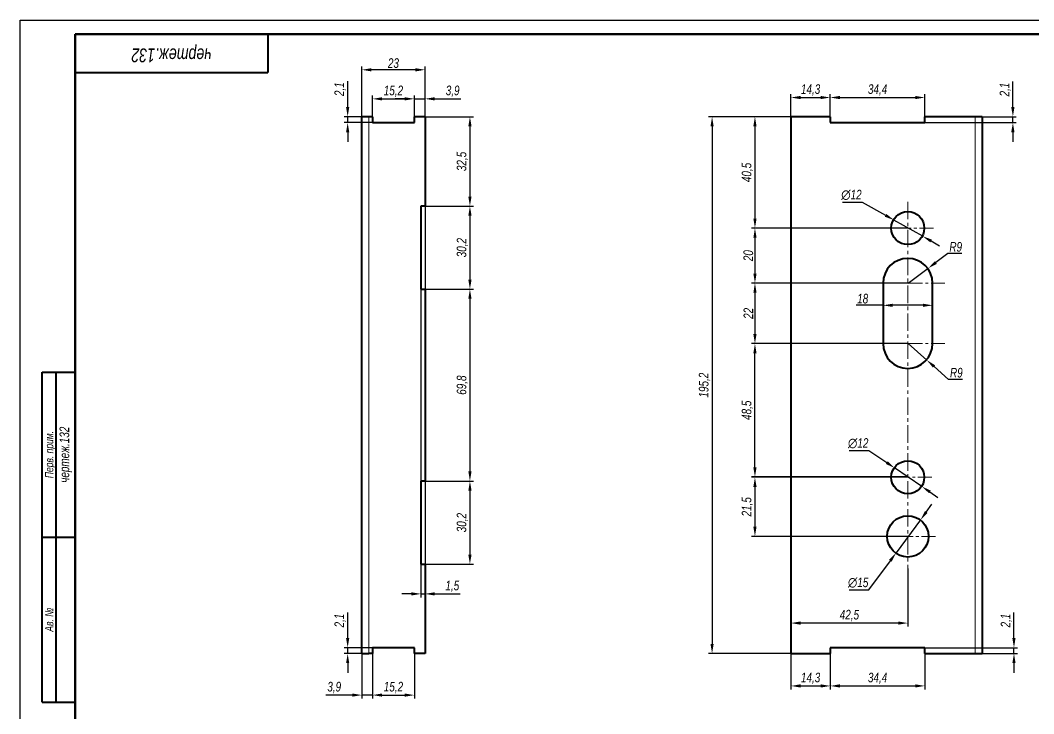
# Model space of a CAD drawing. Header units: millimetres. Extents: x 16949 to 17543, y -4206 to -3786.
# Drawn here: x 16949.3 to 17317.8, y -4037.7 to -3785.5 of the extents above; entities that cross this region are included whole.
import ezdxf

# ---------------------------------------------------------------- set-up
doc = ezdxf.new("R2010")
doc.units = ezdxf.units.MM
doc.linetypes.add('LT_03', pattern=[20.32, 12.7, -2.54, 2.54, -2.54])
for name, color, linetype, lineweight in [('Layer_01', 3, 'Continuous', 13), ('Layer_05', 7, 'Continuous', 40), ('Layer_08', 1, 'Continuous', 15), ('Layer_10', 1, 'LT_03', 15), ('Layer_15', 7, 'Continuous', 40), ('Layer_17', 7, 'Continuous', 50)]:
    doc.layers.add(name, color=color, linetype=linetype, lineweight=lineweight)
doc.styles.add('Style_01', font='ARIALNI.TTF', dxfattribs={"width": 0.9, "height": 3.5})
doc.dimstyles.new('DimStyle_04', dxfattribs={"dimtxt": 3.5, "dimasz": 3.5, "dimexe": 1.25, "dimexo": 0, "dimtad": 1, "dimtxsty": 'Style_01', "dimcen": 2.5, "dimazin": 3, "dimtfac": 1, "dimtmove": 0, "dimatfit": 3})
doc.dimstyles.new('DimStyle_05', dxfattribs={"dimtxt": 3.5, "dimasz": 3.5, "dimexe": 1.25, "dimexo": 0, "dimtad": 1, "dimdec": 1, "dimtxsty": 'Style_01', "dimcen": 0, "dimazin": 3, "dimtfac": 1, "dimtdec": 1, "dimtmove": 0, "dimatfit": 3})

# ---------------------------------------------------------------- blocks, each defined once
blk = doc.blocks.new('*D17')
at = {"layer": 'Defpoints', "color": 0, "ltscale": 0.5, "transparency": 16777216}
for p in [(17243.83, -3813.63), (17229.53, -3820.63), (17243.83, -3820.63)]:
    blk.add_point(p, dxfattribs=at)
at = {"layer": 'Layer_08', "color": 0, "lineweight": -2, "ltscale": 0.5, "transparency": 16777216}
for p, q in [((17229.53, -3820.63), (17229.53, -3812.38)), ((17243.83, -3820.63), (17243.83, -3812.38)), ((17233.03, -3813.63), (17240.33, -3813.63))]:
    blk.add_line(p, q, dxfattribs=at)
at = {"layer": 'Layer_08', "color": 0, "ltscale": 0.5, "transparency": 16777216}
for points in [[(17233.03, -3813.04), (17233.03, -3814.21), (17229.53, -3813.63)], [(17240.33, -3813.04), (17240.33, -3814.21), (17243.83, -3813.63)]]:
    blk.add_solid(points, dxfattribs=at)
at = {"layer": 'Layer_08', "color": 0, "ltscale": 0.5, "transparency": 16777216, "insert": (17236.68, -3810.89), "char_height": 3.5, "attachment_point": 5, "style": 'Style_01'}
blk.add_mtext('14,3', dxfattribs=at)
blk = doc.blocks.new('*D18')
at = {"layer": 'Defpoints', "color": 0, "ltscale": 0.5, "transparency": 16777216}
for p in [(17278.23, -3813.63), (17243.83, -3820.63), (17278.23, -3820.63)]:
    blk.add_point(p, dxfattribs=at)
at = {"layer": 'Layer_08', "color": 0, "lineweight": -2, "ltscale": 0.5, "transparency": 16777216}
for p, q in [((17243.83, -3820.63), (17243.83, -3812.38)), ((17278.23, -3820.63), (17278.23, -3812.38)), ((17247.33, -3813.63), (17274.73, -3813.63))]:
    blk.add_line(p, q, dxfattribs=at)
at = {"layer": 'Layer_08', "color": 0, "ltscale": 0.5, "transparency": 16777216}
for points in [[(17247.33, -3813.04), (17247.33, -3814.21), (17243.83, -3813.63)], [(17274.73, -3813.04), (17274.73, -3814.21), (17278.23, -3813.63)]]:
    blk.add_solid(points, dxfattribs=at)
at = {"layer": 'Layer_08', "color": 0, "ltscale": 0.5, "transparency": 16777216, "insert": (17261.03, -3810.89), "char_height": 3.5, "attachment_point": 5, "style": 'Style_01'}
blk.add_mtext('34,4', dxfattribs=at)
blk = doc.blocks.new('*D19')
at = {"layer": 'Defpoints', "color": 0, "ltscale": 0.5, "transparency": 16777216}
for p in [(17229.53, -4015.83), (17243.83, -4015.83), (17243.83, -4027.62)]:
    blk.add_point(p, dxfattribs=at)
at = {"layer": 'Layer_08', "color": 0, "lineweight": -2, "ltscale": 0.5, "transparency": 16777216}
for p, q in [((17229.53, -4015.83), (17229.53, -4028.87)), ((17243.83, -4015.83), (17243.83, -4028.87)), ((17233.03, -4027.62), (17240.33, -4027.62))]:
    blk.add_line(p, q, dxfattribs=at)
at = {"layer": 'Layer_08', "color": 0, "ltscale": 0.5, "transparency": 16777216}
for points in [[(17233.03, -4027.03), (17233.03, -4028.2), (17229.53, -4027.62)], [(17240.33, -4027.03), (17240.33, -4028.2), (17243.83, -4027.62)]]:
    blk.add_solid(points, dxfattribs=at)
at = {"layer": 'Layer_08', "color": 0, "ltscale": 0.5, "transparency": 16777216, "insert": (17236.68, -4024.88), "char_height": 3.5, "attachment_point": 5, "style": 'Style_01'}
blk.add_mtext('14,3', dxfattribs=at)
blk = doc.blocks.new('*D20')
at = {"layer": 'Defpoints', "color": 0, "ltscale": 0.5, "transparency": 16777216}
for p in [(17243.83, -4015.83), (17278.23, -4015.83), (17278.23, -4027.62)]:
    blk.add_point(p, dxfattribs=at)
at = {"layer": 'Layer_08', "color": 0, "lineweight": -2, "ltscale": 0.5, "transparency": 16777216}
for p, q in [((17243.83, -4015.83), (17243.83, -4028.87)), ((17278.23, -4015.83), (17278.23, -4028.87)), ((17247.33, -4027.62), (17274.73, -4027.62))]:
    blk.add_line(p, q, dxfattribs=at)
at = {"layer": 'Layer_08', "color": 0, "ltscale": 0.5, "transparency": 16777216}
for points in [[(17247.33, -4027.03), (17247.33, -4028.2), (17243.83, -4027.62)], [(17274.73, -4027.03), (17274.73, -4028.2), (17278.23, -4027.62)]]:
    blk.add_solid(points, dxfattribs=at)
at = {"layer": 'Layer_08', "color": 0, "ltscale": 0.5, "transparency": 16777216, "insert": (17261.03, -4024.88), "char_height": 3.5, "attachment_point": 5, "style": 'Style_01'}
blk.add_mtext('34,4', dxfattribs=at)
blk = doc.blocks.new('*D21')
at = {"layer": 'Defpoints', "color": 0, "ltscale": 0.5, "transparency": 16777216}
for p in [(17266.98, -3858.18), (17277.43, -3864.08)]:
    blk.add_point(p, dxfattribs=at)
at = {"layer": 'Layer_08', "color": 0, "lineweight": -2, "ltscale": 0.5, "transparency": 16777216}
for p, q in [((17248.27, -3851.67), (17255.43, -3851.67)), ((17255.43, -3851.67), (17263.93, -3856.46)), ((17277.43, -3864.08), (17266.98, -3858.18)), ((17280.48, -3865.8), (17283.53, -3867.52))]:
    blk.add_line(p, q, dxfattribs=at)
at = {"layer": 'Layer_08', "color": 0, "ltscale": 0.5, "transparency": 16777216}
for points in [[(17264.22, -3855.96), (17263.64, -3856.97), (17266.98, -3858.18)], [(17280.77, -3865.29), (17280.19, -3866.31), (17277.43, -3864.08)]]:
    blk.add_solid(points, dxfattribs=at)
at = {"layer": 'Layer_08', "color": 0, "ltscale": 0.5, "transparency": 16777216, "insert": (17251.53, -3849.05), "char_height": 3.5, "attachment_point": 5, "style": 'Style_01'}
blk.add_mtext('∅12', dxfattribs=at)
blk = doc.blocks.new('*D22')
at = {"layer": 'Defpoints', "color": 0, "ltscale": 0.5, "transparency": 16777216}
for p in [(17279.41, -3875.74), (17272.21, -3881.13)]:
    blk.add_point(p, dxfattribs=at)
at = {"layer": 'Layer_08', "color": 0, "lineweight": -2, "ltscale": 0.5, "transparency": 16777216}
for p, q in [((17286.61, -3870.37), (17282.22, -3873.65)), ((17291.66, -3870.37), (17286.61, -3870.37)), ((17272.21, -3881.13), (17279.41, -3875.74))]:
    blk.add_line(p, q, dxfattribs=at)
at = {"layer": 'Layer_08', "color": 0, "ltscale": 0.5, "transparency": 16777216}
blk.add_solid([(17281.87, -3873.18), (17282.57, -3874.12), (17279.41, -3875.74)], dxfattribs=at)
at = {"layer": 'Layer_08', "color": 0, "ltscale": 0.5, "transparency": 16777216, "insert": (17289.45, -3867.95), "char_height": 3.5, "attachment_point": 5, "style": 'Style_01'}
blk.add_mtext('R9', dxfattribs=at)
blk = doc.blocks.new('*D23')
at = {"layer": 'Defpoints', "color": 0, "ltscale": 0.5, "transparency": 16777216}
for p in [(17272.21, -3903.13), (17278.93, -3909.11)]:
    blk.add_point(p, dxfattribs=at)
at = {"layer": 'Layer_08', "color": 0, "lineweight": -2, "ltscale": 0.5, "transparency": 16777216}
for p, q in [((17272.21, -3903.13), (17278.93, -3909.11)), ((17286.84, -3916.13), (17281.55, -3911.43)), ((17291.88, -3916.13), (17286.84, -3916.13))]:
    blk.add_line(p, q, dxfattribs=at)
at = {"layer": 'Layer_08', "color": 0, "ltscale": 0.5, "transparency": 16777216}
blk.add_solid([(17281.94, -3911), (17281.16, -3911.87), (17278.93, -3909.11)], dxfattribs=at)
at = {"layer": 'Layer_08', "color": 0, "ltscale": 0.5, "transparency": 16777216, "insert": (17289.67, -3913.72), "char_height": 3.5, "attachment_point": 5, "style": 'Style_01'}
blk.add_mtext('R9', dxfattribs=at)
blk = doc.blocks.new('*D24')
at = {"layer": 'Defpoints', "color": 0, "ltscale": 0.5, "transparency": 16777216}
for p in [(17263.03, -3889.2), (17263.03, -3892.13), (17281.03, -3892.13)]:
    blk.add_point(p, dxfattribs=at)
at = {"layer": 'Layer_08', "color": 0, "lineweight": -2, "ltscale": 0.5, "transparency": 16777216}
for p, q in [((17263.03, -3889.2), (17253.25, -3889.2)), ((17263.03, -3892.13), (17263.03, -3887.95)), ((17277.53, -3889.2), (17266.53, -3889.2)), ((17281.03, -3892.13), (17281.03, -3887.95))]:
    blk.add_line(p, q, dxfattribs=at)
at = {"layer": 'Layer_08', "color": 0, "ltscale": 0.5, "transparency": 16777216}
for points in [[(17266.53, -3888.61), (17266.53, -3889.78), (17263.03, -3889.2)], [(17277.53, -3888.61), (17277.53, -3889.78), (17281.03, -3889.2)]]:
    blk.add_solid(points, dxfattribs=at)
at = {"layer": 'Layer_08', "color": 0, "ltscale": 0.5, "transparency": 16777216, "insert": (17255.63, -3886.78), "char_height": 3.5, "attachment_point": 5, "style": 'Style_01'}
blk.add_mtext('18', dxfattribs=at)
blk = doc.blocks.new('*D25')
at = {"layer": 'Defpoints', "color": 0, "ltscale": 0.5, "transparency": 16777216}
for p in [(17267.24, -3948.36), (17277.17, -3955.1)]:
    blk.add_point(p, dxfattribs=at)
at = {"layer": 'Layer_08', "color": 0, "lineweight": -2, "ltscale": 0.5, "transparency": 16777216}
for p, q in [((17250.71, -3942), (17257.87, -3942)), ((17257.87, -3942), (17264.35, -3946.39)), ((17277.17, -3955.1), (17267.24, -3948.36)), ((17280.06, -3957.07), (17282.96, -3959.04))]:
    blk.add_line(p, q, dxfattribs=at)
at = {"layer": 'Layer_08', "color": 0, "ltscale": 0.5, "transparency": 16777216}
for points in [[(17264.67, -3945.91), (17264.02, -3946.88), (17267.24, -3948.36)], [(17280.39, -3956.59), (17279.74, -3957.55), (17277.17, -3955.1)]]:
    blk.add_solid(points, dxfattribs=at)
at = {"layer": 'Layer_08', "color": 0, "ltscale": 0.5, "transparency": 16777216, "insert": (17253.98, -3939.38), "char_height": 3.5, "attachment_point": 5, "style": 'Style_01'}
blk.add_mtext('∅12', dxfattribs=at)
blk = doc.blocks.new('*D26')
at = {"layer": 'Defpoints', "color": 0, "ltscale": 0.5, "transparency": 16777216}
for p in [(17276.66, -3967.2), (17267.75, -3979.27)]:
    blk.add_point(p, dxfattribs=at)
at = {"layer": 'Layer_08', "color": 0, "lineweight": -2, "ltscale": 0.5, "transparency": 16777216}
for p, q in [((17278.73, -3964.38), (17280.81, -3961.56)), ((17276.66, -3967.2), (17267.75, -3979.27)), ((17257.87, -3992.67), (17265.68, -3982.09)), ((17250.68, -3992.67), (17257.87, -3992.67))]:
    blk.add_line(p, q, dxfattribs=at)
at = {"layer": 'Layer_08', "color": 0, "ltscale": 0.5, "transparency": 16777216}
for points in [[(17278.26, -3964.03), (17279.2, -3964.72), (17276.66, -3967.2)], [(17265.21, -3981.74), (17266.15, -3982.43), (17267.75, -3979.27)]]:
    blk.add_solid(points, dxfattribs=at)
at = {"layer": 'Layer_08', "color": 0, "ltscale": 0.5, "transparency": 16777216, "insert": (17253.96, -3990.05), "char_height": 3.5, "attachment_point": 5, "style": 'Style_01'}
blk.add_mtext('∅15', dxfattribs=at)
blk = doc.blocks.new('*D27')
at = {"layer": 'Defpoints', "color": 0, "ltscale": 0.5, "transparency": 16777216}
for p in [(17229.53, -3820.63), (17200.87, -4015.83), (17229.53, -4015.83)]:
    blk.add_point(p, dxfattribs=at)
at = {"layer": 'Layer_08', "color": 0, "lineweight": -2, "ltscale": 0.5, "transparency": 16777216}
for p, q in [((17229.53, -3820.63), (17199.62, -3820.63)), ((17200.87, -3824.13), (17200.87, -4012.33)), ((17229.53, -4015.83), (17199.62, -4015.83))]:
    blk.add_line(p, q, dxfattribs=at)
at = {"layer": 'Layer_08', "color": 0, "ltscale": 0.5, "transparency": 16777216}
for points in [[(17200.29, -3824.13), (17201.45, -3824.13), (17200.87, -3820.63)], [(17200.29, -4012.33), (17201.45, -4012.33), (17200.87, -4015.83)]]:
    blk.add_solid(points, dxfattribs=at)
at = {"layer": 'Layer_08', "color": 0, "ltscale": 0.5, "transparency": 16777216, "insert": (17198.13, -3918.23), "char_height": 3.5, "attachment_point": 5, "rotation": 90, "style": 'Style_01'}
blk.add_mtext('195,2', dxfattribs=at)
blk = doc.blocks.new('*D28')
at = {"layer": 'Defpoints', "color": 0, "ltscale": 0.5, "transparency": 16777216}
for p in [(17278.23, -3820.63), (17310.23, -3820.63), (17278.23, -3822.73)]:
    blk.add_point(p, dxfattribs=at)
at = {"layer": 'Layer_08', "color": 0, "lineweight": -2, "ltscale": 0.5, "transparency": 16777216}
for p, q in [((17310.23, -3817.13), (17310.23, -3807.85)), ((17278.23, -3820.63), (17311.48, -3820.63)), ((17310.23, -3822.73), (17310.23, -3820.63)), ((17278.23, -3822.73), (17311.48, -3822.73)), ((17310.23, -3826.23), (17310.23, -3829.73))]:
    blk.add_line(p, q, dxfattribs=at)
at = {"layer": 'Layer_08', "color": 0, "ltscale": 0.5, "transparency": 16777216}
for points in [[(17309.64, -3817.13), (17310.81, -3817.13), (17310.23, -3820.63)], [(17309.64, -3826.23), (17310.81, -3826.23), (17310.23, -3822.73)]]:
    blk.add_solid(points, dxfattribs=at)
at = {"layer": 'Layer_08', "color": 0, "ltscale": 0.5, "transparency": 16777216, "insert": (17307.49, -3810.74), "char_height": 3.5, "attachment_point": 5, "rotation": 90, "style": 'Style_01'}
blk.add_mtext('2,1', dxfattribs=at)
blk = doc.blocks.new('*D29')
at = {"layer": 'Defpoints', "color": 0, "ltscale": 0.5, "transparency": 16777216}
for p in [(17278.23, -4013.73), (17278.23, -4015.83), (17310.62, -4013.73)]:
    blk.add_point(p, dxfattribs=at)
at = {"layer": 'Layer_08', "color": 0, "lineweight": -2, "ltscale": 0.5, "transparency": 16777216}
for p, q in [((17310.62, -4010.23), (17310.62, -4000.95)), ((17278.23, -4013.73), (17311.87, -4013.73)), ((17278.23, -4015.83), (17311.87, -4015.83)), ((17310.62, -4015.83), (17310.62, -4013.73)), ((17310.62, -4019.33), (17310.62, -4022.83))]:
    blk.add_line(p, q, dxfattribs=at)
at = {"layer": 'Layer_08', "color": 0, "ltscale": 0.5, "transparency": 16777216}
for points in [[(17310.03, -4010.23), (17311.2, -4010.23), (17310.62, -4013.73)], [(17310.03, -4019.33), (17311.2, -4019.33), (17310.62, -4015.83)]]:
    blk.add_solid(points, dxfattribs=at)
at = {"layer": 'Layer_08', "color": 0, "ltscale": 0.5, "transparency": 16777216, "insert": (17307.88, -4003.84), "char_height": 3.5, "attachment_point": 5, "rotation": 90, "style": 'Style_01'}
blk.add_mtext('2,1', dxfattribs=at)
blk = doc.blocks.new('*D30')
at = {"layer": 'Defpoints', "color": 0, "ltscale": 0.5, "transparency": 16777216}
for p in [(17092.62, -3814.11), (17077.42, -3820.63), (17092.62, -3820.63)]:
    blk.add_point(p, dxfattribs=at)
at = {"layer": 'Layer_08', "color": 0, "lineweight": -2, "ltscale": 0.5, "transparency": 16777216}
for p, q in [((17077.42, -3820.63), (17077.42, -3812.86)), ((17092.62, -3820.63), (17092.62, -3812.86)), ((17080.92, -3814.11), (17089.12, -3814.11))]:
    blk.add_line(p, q, dxfattribs=at)
at = {"layer": 'Layer_08', "color": 0, "ltscale": 0.5, "transparency": 16777216}
for points in [[(17080.92, -3813.52), (17080.92, -3814.69), (17077.42, -3814.11)], [(17089.12, -3813.52), (17089.12, -3814.69), (17092.62, -3814.11)]]:
    blk.add_solid(points, dxfattribs=at)
at = {"layer": 'Layer_08', "color": 0, "ltscale": 0.5, "transparency": 16777216, "insert": (17085.02, -3811.37), "char_height": 3.5, "attachment_point": 5, "style": 'Style_01'}
blk.add_mtext('15,2', dxfattribs=at)
blk = doc.blocks.new('*D31')
at = {"layer": 'Defpoints', "color": 0, "ltscale": 0.5, "transparency": 16777216}
for p in [(17096.52, -3814.11), (17092.62, -3820.63), (17096.52, -3820.63)]:
    blk.add_point(p, dxfattribs=at)
at = {"layer": 'Layer_08', "color": 0, "lineweight": -2, "ltscale": 0.5, "transparency": 16777216}
for p, q in [((17092.62, -3820.63), (17092.62, -3812.86)), ((17096.52, -3820.63), (17096.52, -3812.86)), ((17089.12, -3814.11), (17085.62, -3814.11)), ((17092.62, -3814.11), (17096.52, -3814.11)), ((17100.02, -3814.11), (17109.57, -3814.11))]:
    blk.add_line(p, q, dxfattribs=at)
at = {"layer": 'Layer_08', "color": 0, "ltscale": 0.5, "transparency": 16777216}
for points in [[(17089.12, -3813.52), (17089.12, -3814.69), (17092.62, -3814.11)], [(17100.02, -3813.52), (17100.02, -3814.69), (17096.52, -3814.11)]]:
    blk.add_solid(points, dxfattribs=at)
at = {"layer": 'Layer_08', "color": 0, "ltscale": 0.5, "transparency": 16777216, "insert": (17106.55, -3811.37), "char_height": 3.5, "attachment_point": 5, "style": 'Style_01'}
blk.add_mtext('3,9', dxfattribs=at)
blk = doc.blocks.new('*D32')
at = {"layer": 'Defpoints', "color": 0, "ltscale": 0.5, "transparency": 16777216}
for p in [(17073.52, -3803.54), (17073.52, -3820.63), (17096.52, -3820.63)]:
    blk.add_point(p, dxfattribs=at)
at = {"layer": 'Layer_08', "color": 0, "lineweight": -2, "ltscale": 0.5, "transparency": 16777216}
for p, q in [((17073.52, -3820.63), (17073.52, -3802.29)), ((17096.52, -3820.63), (17096.52, -3802.29)), ((17093.02, -3803.54), (17077.02, -3803.54))]:
    blk.add_line(p, q, dxfattribs=at)
at = {"layer": 'Layer_08', "color": 0, "ltscale": 0.5, "transparency": 16777216}
for points in [[(17077.02, -3802.96), (17077.02, -3804.13), (17073.52, -3803.54)], [(17093.02, -3802.96), (17093.02, -3804.13), (17096.52, -3803.54)]]:
    blk.add_solid(points, dxfattribs=at)
at = {"layer": 'Layer_08', "color": 0, "ltscale": 0.5, "transparency": 16777216, "insert": (17085.02, -3801.13), "char_height": 3.5, "attachment_point": 5, "style": 'Style_01'}
blk.add_mtext('23', dxfattribs=at)
blk = doc.blocks.new('*D33')
at = {"layer": 'Defpoints', "color": 0, "ltscale": 0.5, "transparency": 16777216}
for p in [(17077.42, -4015.83), (17092.62, -4015.83), (17092.62, -4030.95)]:
    blk.add_point(p, dxfattribs=at)
at = {"layer": 'Layer_08', "color": 0, "lineweight": -2, "ltscale": 0.5, "transparency": 16777216}
for p, q in [((17077.42, -4015.83), (17077.42, -4032.2)), ((17092.62, -4015.83), (17092.62, -4032.2)), ((17080.92, -4030.95), (17089.12, -4030.95))]:
    blk.add_line(p, q, dxfattribs=at)
at = {"layer": 'Layer_08', "color": 0, "ltscale": 0.5, "transparency": 16777216}
for points in [[(17080.92, -4030.37), (17080.92, -4031.53), (17077.42, -4030.95)], [(17089.12, -4030.37), (17089.12, -4031.53), (17092.62, -4030.95)]]:
    blk.add_solid(points, dxfattribs=at)
at = {"layer": 'Layer_08', "color": 0, "ltscale": 0.5, "transparency": 16777216, "insert": (17085.02, -4028.21), "char_height": 3.5, "attachment_point": 5, "style": 'Style_01'}
blk.add_mtext('15,2', dxfattribs=at)
blk = doc.blocks.new('*D34')
at = {"layer": 'Defpoints', "color": 0, "ltscale": 0.5, "transparency": 16777216}
for p in [(17073.52, -4015.83), (17077.42, -4015.83), (17073.52, -4030.95)]:
    blk.add_point(p, dxfattribs=at)
at = {"layer": 'Layer_08', "color": 0, "lineweight": -2, "ltscale": 0.5, "transparency": 16777216}
for p, q in [((17073.52, -4015.83), (17073.52, -4032.2)), ((17077.42, -4015.83), (17077.42, -4032.2)), ((17070.02, -4030.95), (17060.47, -4030.95)), ((17077.42, -4030.95), (17073.52, -4030.95)), ((17080.92, -4030.95), (17084.42, -4030.95))]:
    blk.add_line(p, q, dxfattribs=at)
at = {"layer": 'Layer_08', "color": 0, "ltscale": 0.5, "transparency": 16777216}
for points in [[(17070.02, -4030.37), (17070.02, -4031.53), (17073.52, -4030.95)], [(17080.92, -4030.37), (17080.92, -4031.53), (17077.42, -4030.95)]]:
    blk.add_solid(points, dxfattribs=at)
at = {"layer": 'Layer_08', "color": 0, "ltscale": 0.5, "transparency": 16777216, "insert": (17063.49, -4028.21), "char_height": 3.5, "attachment_point": 5, "style": 'Style_01'}
blk.add_mtext('3,9', dxfattribs=at)
blk = doc.blocks.new('*D35')
at = {"layer": 'Defpoints', "color": 0, "ltscale": 0.5, "transparency": 16777216}
for p in [(17096.52, -3820.63), (17096.52, -3853.13), (17112.83, -3853.13)]:
    blk.add_point(p, dxfattribs=at)
at = {"layer": 'Layer_08', "color": 0, "lineweight": -2, "ltscale": 0.5, "transparency": 16777216}
for p, q in [((17096.52, -3820.63), (17114.08, -3820.63)), ((17112.83, -3824.13), (17112.83, -3849.63)), ((17096.52, -3853.13), (17114.08, -3853.13))]:
    blk.add_line(p, q, dxfattribs=at)
at = {"layer": 'Layer_08', "color": 0, "ltscale": 0.5, "transparency": 16777216}
for points in [[(17112.25, -3824.13), (17113.42, -3824.13), (17112.83, -3820.63)], [(17112.25, -3849.63), (17113.42, -3849.63), (17112.83, -3853.13)]]:
    blk.add_solid(points, dxfattribs=at)
at = {"layer": 'Layer_08', "color": 0, "ltscale": 0.5, "transparency": 16777216, "insert": (17110.1, -3836.88), "char_height": 3.5, "attachment_point": 5, "rotation": 90, "style": 'Style_01'}
blk.add_mtext('32,5', dxfattribs=at)
blk = doc.blocks.new('*D36')
at = {"layer": 'Defpoints', "color": 0, "ltscale": 0.5, "transparency": 16777216}
for p in [(17096.52, -3853.13), (17096.52, -3883.33), (17112.83, -3883.33)]:
    blk.add_point(p, dxfattribs=at)
at = {"layer": 'Layer_08', "color": 0, "lineweight": -2, "ltscale": 0.5, "transparency": 16777216}
for p, q in [((17096.52, -3853.13), (17114.08, -3853.13)), ((17112.83, -3856.63), (17112.83, -3879.83)), ((17096.52, -3883.33), (17114.08, -3883.33))]:
    blk.add_line(p, q, dxfattribs=at)
at = {"layer": 'Layer_08', "color": 0, "ltscale": 0.5, "transparency": 16777216}
for points in [[(17112.25, -3856.63), (17113.42, -3856.63), (17112.83, -3853.13)], [(17112.25, -3879.83), (17113.42, -3879.83), (17112.83, -3883.33)]]:
    blk.add_solid(points, dxfattribs=at)
at = {"layer": 'Layer_08', "color": 0, "ltscale": 0.5, "transparency": 16777216, "insert": (17110.1, -3868.23), "char_height": 3.5, "attachment_point": 5, "rotation": 90, "style": 'Style_01'}
blk.add_mtext('30,2', dxfattribs=at)
blk = doc.blocks.new('*D37')
at = {"layer": 'Defpoints', "color": 0, "ltscale": 0.5, "transparency": 16777216}
for p in [(17096.52, -3883.33), (17095.02, -3953.13), (17112.83, -3953.13)]:
    blk.add_point(p, dxfattribs=at)
at = {"layer": 'Layer_08', "color": 0, "lineweight": -2, "ltscale": 0.5, "transparency": 16777216}
for p, q in [((17096.52, -3883.33), (17114.08, -3883.33)), ((17112.83, -3886.83), (17112.83, -3949.63)), ((17095.02, -3953.13), (17114.08, -3953.13))]:
    blk.add_line(p, q, dxfattribs=at)
at = {"layer": 'Layer_08', "color": 0, "ltscale": 0.5, "transparency": 16777216}
for points in [[(17112.25, -3886.83), (17113.42, -3886.83), (17112.83, -3883.33)], [(17112.25, -3949.63), (17113.42, -3949.63), (17112.83, -3953.13)]]:
    blk.add_solid(points, dxfattribs=at)
at = {"layer": 'Layer_08', "color": 0, "ltscale": 0.5, "transparency": 16777216, "insert": (17110.1, -3918.23), "char_height": 3.5, "attachment_point": 5, "rotation": 90, "style": 'Style_01'}
blk.add_mtext('69,8', dxfattribs=at)
blk = doc.blocks.new('*D38')
at = {"layer": 'Defpoints', "color": 0, "ltscale": 0.5, "transparency": 16777216}
for p in [(17096.52, -3953.13), (17096.52, -3983.33), (17112.83, -3983.33)]:
    blk.add_point(p, dxfattribs=at)
at = {"layer": 'Layer_08', "color": 0, "lineweight": -2, "ltscale": 0.5, "transparency": 16777216}
for p, q in [((17096.52, -3953.13), (17114.08, -3953.13)), ((17112.83, -3956.63), (17112.83, -3979.83)), ((17096.52, -3983.33), (17114.08, -3983.33))]:
    blk.add_line(p, q, dxfattribs=at)
at = {"layer": 'Layer_08', "color": 0, "ltscale": 0.5, "transparency": 16777216}
for points in [[(17112.25, -3956.63), (17113.42, -3956.63), (17112.83, -3953.13)], [(17112.25, -3979.83), (17113.42, -3979.83), (17112.83, -3983.33)]]:
    blk.add_solid(points, dxfattribs=at)
at = {"layer": 'Layer_08', "color": 0, "ltscale": 0.5, "transparency": 16777216, "insert": (17110.1, -3968.23), "char_height": 3.5, "attachment_point": 5, "rotation": 90, "style": 'Style_01'}
blk.add_mtext('30,2', dxfattribs=at)
blk = doc.blocks.new('*D39')
at = {"layer": 'Defpoints', "color": 0, "ltscale": 0.5, "transparency": 16777216}
for p in [(17077.42, -3820.63), (17068.38, -3822.73), (17077.42, -3822.73)]:
    blk.add_point(p, dxfattribs=at)
at = {"layer": 'Layer_08', "color": 0, "lineweight": -2, "ltscale": 0.5, "transparency": 16777216}
for p, q in [((17068.38, -3817.13), (17068.38, -3807.7)), ((17077.42, -3820.63), (17067.13, -3820.63)), ((17068.38, -3822.73), (17068.38, -3820.63)), ((17077.42, -3822.73), (17067.13, -3822.73)), ((17068.38, -3826.23), (17068.38, -3829.73))]:
    blk.add_line(p, q, dxfattribs=at)
at = {"layer": 'Layer_08', "color": 0, "ltscale": 0.5, "transparency": 16777216}
for points in [[(17067.8, -3817.13), (17068.96, -3817.13), (17068.38, -3820.63)], [(17067.8, -3826.23), (17068.96, -3826.23), (17068.38, -3822.73)]]:
    blk.add_solid(points, dxfattribs=at)
at = {"layer": 'Layer_08', "color": 0, "ltscale": 0.5, "transparency": 16777216, "insert": (17065.64, -3810.59), "char_height": 3.5, "attachment_point": 5, "rotation": 90, "style": 'Style_01'}
blk.add_mtext('2,1', dxfattribs=at)
blk = doc.blocks.new('*D40')
at = {"layer": 'Defpoints', "color": 0, "ltscale": 0.5, "transparency": 16777216}
for p in [(17068.38, -4013.73), (17077.42, -4013.73), (17077.42, -4015.83)]:
    blk.add_point(p, dxfattribs=at)
at = {"layer": 'Layer_08', "color": 0, "lineweight": -2, "ltscale": 0.5, "transparency": 16777216}
for p, q in [((17068.38, -4010.23), (17068.38, -4000.95)), ((17077.42, -4013.73), (17067.13, -4013.73)), ((17077.42, -4015.83), (17067.13, -4015.83)), ((17068.38, -4015.83), (17068.38, -4013.73)), ((17068.38, -4019.33), (17068.38, -4022.83))]:
    blk.add_line(p, q, dxfattribs=at)
at = {"layer": 'Layer_08', "color": 0, "ltscale": 0.5, "transparency": 16777216}
for points in [[(17067.8, -4010.23), (17068.96, -4010.23), (17068.38, -4013.73)], [(17067.8, -4019.33), (17068.96, -4019.33), (17068.38, -4015.83)]]:
    blk.add_solid(points, dxfattribs=at)
at = {"layer": 'Layer_08', "color": 0, "ltscale": 0.5, "transparency": 16777216, "insert": (17065.64, -4003.84), "char_height": 3.5, "attachment_point": 5, "rotation": 90, "style": 'Style_01'}
blk.add_mtext('2,1', dxfattribs=at)
blk = doc.blocks.new('*D45')
at = {"layer": 'Defpoints', "color": 0, "ltscale": 0.5, "transparency": 16777216}
for p in [(17243.83, -3820.63), (17216.45, -3861.13), (17262.33, -3861.13)]:
    blk.add_point(p, dxfattribs=at)
at = {"layer": 'Layer_08', "color": 0, "lineweight": -2, "ltscale": 0.5, "transparency": 16777216}
for p, q in [((17243.83, -3820.63), (17215.2, -3820.63)), ((17216.45, -3824.13), (17216.45, -3857.63)), ((17262.33, -3861.13), (17215.2, -3861.13))]:
    blk.add_line(p, q, dxfattribs=at)
at = {"layer": 'Layer_08', "color": 0, "ltscale": 0.5, "transparency": 16777216}
for points in [[(17215.87, -3824.13), (17217.04, -3824.13), (17216.45, -3820.63)], [(17215.87, -3857.63), (17217.04, -3857.63), (17216.45, -3861.13)]]:
    blk.add_solid(points, dxfattribs=at)
at = {"layer": 'Layer_08', "color": 0, "ltscale": 0.5, "transparency": 16777216, "insert": (17213.72, -3840.88), "char_height": 3.5, "attachment_point": 5, "rotation": 90, "style": 'Style_01'}
blk.add_mtext('40,5', dxfattribs=at)
blk = doc.blocks.new('*D46')
at = {"layer": 'Defpoints', "color": 0, "ltscale": 0.5, "transparency": 16777216}
for p in [(17272.03, -3861.13), (17216.45, -3881.13), (17272.03, -3881.13)]:
    blk.add_point(p, dxfattribs=at)
at = {"layer": 'Layer_08', "color": 0, "lineweight": -2, "ltscale": 0.5, "transparency": 16777216}
for p, q in [((17272.03, -3861.13), (17215.2, -3861.13)), ((17216.45, -3864.63), (17216.45, -3877.63)), ((17272.03, -3881.13), (17215.2, -3881.13))]:
    blk.add_line(p, q, dxfattribs=at)
at = {"layer": 'Layer_08', "color": 0, "ltscale": 0.5, "transparency": 16777216}
for points in [[(17215.87, -3864.63), (17217.04, -3864.63), (17216.45, -3861.13)], [(17215.87, -3877.63), (17217.04, -3877.63), (17216.45, -3881.13)]]:
    blk.add_solid(points, dxfattribs=at)
at = {"layer": 'Layer_08', "color": 0, "ltscale": 0.5, "transparency": 16777216, "insert": (17214.04, -3871.13), "char_height": 3.5, "attachment_point": 5, "rotation": 90, "style": 'Style_01'}
blk.add_mtext('20', dxfattribs=at)
blk = doc.blocks.new('*D44')
at = {"layer": 'Defpoints', "color": 0, "ltscale": 0.5, "transparency": 16777216}
for p in [(17272.21, -3951.73), (17216.45, -3973.23), (17272.21, -3973.23)]:
    blk.add_point(p, dxfattribs=at)
at = {"layer": 'Layer_08', "color": 0, "lineweight": -2, "ltscale": 0.5, "transparency": 16777216}
for p, q in [((17272.21, -3951.73), (17215.2, -3951.73)), ((17216.45, -3955.23), (17216.45, -3969.73)), ((17272.21, -3973.23), (17215.2, -3973.23))]:
    blk.add_line(p, q, dxfattribs=at)
at = {"layer": 'Layer_08', "color": 0, "ltscale": 0.5, "transparency": 16777216}
for points in [[(17215.87, -3955.23), (17217.04, -3955.23), (17216.45, -3951.73)], [(17215.87, -3969.73), (17217.04, -3969.73), (17216.45, -3973.23)]]:
    blk.add_solid(points, dxfattribs=at)
at = {"layer": 'Layer_08', "color": 0, "ltscale": 0.5, "transparency": 16777216, "insert": (17213.72, -3962.48), "char_height": 3.5, "attachment_point": 5, "rotation": 90, "style": 'Style_01'}
blk.add_mtext('21,5', dxfattribs=at)
blk = doc.blocks.new('Block_18')
at = {"layer": 'Layer_05', "linetype": 'Continuous'}
for p, q in [((90, 415), (90, 401)), ((20, 401), (90, 401)), ((8, 172), (8, 292)), ((8, 292), (20, 292)), ((13, 172), (13, 292)), ((8, 232), (20, 232)), ((8, 172), (20, 172))]:
    blk.add_line(p, q, dxfattribs=at)
at = {"layer": 'Layer_17', "lineweight": 25}
for p, q in [((0, 0), (0, 420)), ((0, 420), (594, 420))]:
    blk.add_line(p, q, dxfattribs=at)
at = {"layer": 'Layer_17'}
for p, q in [((589, 415), (20, 415)), ((20, 415), (20, 5))]:
    blk.add_line(p, q, dxfattribs=at)
at = {"layer": 'Layer_05', "linetype": 'Continuous', "lineweight": 25, "style": 'Style_01', "width": 0.9}
for s, p in [('Перв. прим.', (12, 253.48)), ('Ав. №', (12, 197.66))]:
    blk.add_text(s, height=3, rotation=90, dxfattribs=at).set_placement(p)
blk = doc.blocks.new('*D50')
at = {"layer": 'Defpoints', "color": 0, "ltscale": 0.5, "transparency": 16777216}
for p in [(17095.02, -3853.13), (17096.52, -3853.13), (17095.02, -3994.15)]:
    blk.add_point(p, dxfattribs=at)
at = {"layer": 'Layer_08', "color": 0, "lineweight": -2, "ltscale": 0.5, "transparency": 16777216}
for p, q in [((17095.02, -3853.13), (17095.02, -3995.4)), ((17096.52, -3853.13), (17096.52, -3995.4)), ((17091.52, -3994.15), (17088.02, -3994.15)), ((17095.02, -3994.15), (17096.52, -3994.15)), ((17100.02, -3994.15), (17109.31, -3994.15))]:
    blk.add_line(p, q, dxfattribs=at)
at = {"layer": 'Layer_08', "color": 0, "ltscale": 0.5, "transparency": 16777216}
for points in [[(17091.52, -3993.56), (17091.52, -3994.73), (17095.02, -3994.15)], [(17100.02, -3993.56), (17100.02, -3994.73), (17096.52, -3994.15)]]:
    blk.add_solid(points, dxfattribs=at)
at = {"layer": 'Layer_08', "color": 0, "ltscale": 0.5, "transparency": 16777216, "insert": (17106.42, -3991.41), "char_height": 3.5, "attachment_point": 5, "style": 'Style_01'}
blk.add_mtext('1,5', dxfattribs=at)
blk = doc.blocks.new('*D51')
at = {"layer": 'Defpoints', "color": 0, "ltscale": 0.5, "transparency": 16777216}
for p in [(17272.03, -3984.92), (17229.53, -4001.88), (17229.53, -4004.76)]:
    blk.add_point(p, dxfattribs=at)
at = {"layer": 'Layer_08', "color": 0, "lineweight": -2, "ltscale": 0.5, "transparency": 16777216}
for p, q in [((17272.03, -3984.92), (17272.03, -4006.01)), ((17229.53, -4001.88), (17229.53, -4006.01)), ((17268.53, -4004.76), (17233.03, -4004.76))]:
    blk.add_line(p, q, dxfattribs=at)
at = {"layer": 'Layer_08', "color": 0, "ltscale": 0.5, "transparency": 16777216}
for points in [[(17233.03, -4004.17), (17233.03, -4005.34), (17229.53, -4004.76)], [(17268.53, -4004.17), (17268.53, -4005.34), (17272.03, -4004.76)]]:
    blk.add_solid(points, dxfattribs=at)
at = {"layer": 'Layer_08', "color": 0, "ltscale": 0.5, "transparency": 16777216, "insert": (17250.78, -4002.02), "char_height": 3.5, "attachment_point": 5, "style": 'Style_01'}
blk.add_mtext('42,5', dxfattribs=at)
blk = doc.blocks.new('*D52')
at = {"layer": 'Defpoints', "color": 0, "ltscale": 0.5, "transparency": 16777216}
for p in [(17272.03, -3881.13), (17216.45, -3903.13), (17272.03, -3903.13)]:
    blk.add_point(p, dxfattribs=at)
at = {"layer": 'Layer_08', "color": 0, "lineweight": -2, "ltscale": 0.5, "transparency": 16777216}
for p, q in [((17272.03, -3881.13), (17215.2, -3881.13)), ((17216.45, -3884.63), (17216.45, -3899.63)), ((17272.03, -3903.13), (17215.2, -3903.13))]:
    blk.add_line(p, q, dxfattribs=at)
at = {"layer": 'Layer_08', "color": 0, "ltscale": 0.5, "transparency": 16777216}
for points in [[(17215.87, -3884.63), (17217.04, -3884.63), (17216.45, -3881.13)], [(17215.87, -3899.63), (17217.04, -3899.63), (17216.45, -3903.13)]]:
    blk.add_solid(points, dxfattribs=at)
at = {"layer": 'Layer_08', "color": 0, "ltscale": 0.5, "transparency": 16777216, "insert": (17214.07, -3892.13), "char_height": 3.5, "attachment_point": 5, "rotation": 90, "style": 'Style_01'}
blk.add_mtext('22', dxfattribs=at)
blk = doc.blocks.new('*D53')
at = {"layer": 'Defpoints', "color": 0, "ltscale": 0.5, "transparency": 16777216}
for p in [(17216.45, -3903.13), (17272.03, -3903.13), (17272.03, -3951.61)]:
    blk.add_point(p, dxfattribs=at)
at = {"layer": 'Layer_08', "color": 0, "lineweight": -2, "ltscale": 0.5, "transparency": 16777216}
for p, q in [((17272.03, -3903.13), (17215.2, -3903.13)), ((17216.45, -3948.11), (17216.45, -3906.63)), ((17272.03, -3951.61), (17215.2, -3951.61))]:
    blk.add_line(p, q, dxfattribs=at)
at = {"layer": 'Layer_08', "color": 0, "ltscale": 0.5, "transparency": 16777216}
for points in [[(17215.87, -3906.63), (17217.04, -3906.63), (17216.45, -3903.13)], [(17215.87, -3948.11), (17217.04, -3948.11), (17216.45, -3951.61)]]:
    blk.add_solid(points, dxfattribs=at)
at = {"layer": 'Layer_08', "color": 0, "ltscale": 0.5, "transparency": 16777216, "insert": (17213.72, -3927.37), "char_height": 3.5, "attachment_point": 5, "rotation": 90, "style": 'Style_01'}
blk.add_mtext('48,5', dxfattribs=at)

msp = doc.modelspace()

# ---------------------------------------------------------------- linework, layer by layer
at = {"layer": 'Layer_10', "ltscale": 0.5}
msp.add_line((17272.027, -3851.546), (17272.027, -3984.924), dxfattribs=at)
at = {"layer": 'Layer_10', "ltscale": 0.4}
for p, q in [((17281.367, -3861.132), (17262.331, -3861.132)), ((17285.54, -3881.132), (17259.537, -3881.132)), ((17285.54, -3903.132), (17259.537, -3903.132)), ((17280.783, -3951.732), (17263.458, -3951.732)), ((17282.101, -3973.232), (17261.601, -3973.232))]:
    msp.add_line(p, q, dxfattribs=at)
at = {"layer": 'Layer_15', "linetype": 'Continuous'}
for p, q in [((17073.521, -4015.832), (17073.521, -3820.632)), ((17076.021, -3820.632), (17073.521, -3820.632)), ((17077.421, -3820.632), (17076.021, -3820.632)), ((17077.421, -3820.632), (17077.421, -3822.732)), ((17092.621, -3822.732), (17092.621, -3820.632)), ((17096.521, -3820.632), (17092.621, -3820.632)), ((17096.521, -3820.632), (17096.521, -3853.132)), ((17229.527, -3820.632), (17229.527, -4015.832)), ((17243.827, -3820.632), (17229.527, -3820.632)), ((17243.827, -3820.632), (17243.827, -3822.732)), ((17278.227, -3822.732), (17278.227, -3820.632)), ((17296.527, -3820.632), (17278.227, -3820.632)), ((17299.027, -3820.632), (17296.527, -3820.632)), ((17299.027, -3820.632), (17299.027, -4015.832)), ((17077.421, -3822.732), (17092.621, -3822.732)), ((17243.827, -3822.732), (17278.227, -3822.732)), ((17096.521, -3853.132), (17095.021, -3853.132)), ((17095.021, -3853.132), (17095.021, -3883.332)), ((17095.021, -3883.332), (17096.521, -3883.332)), ((17096.521, -3883.332), (17096.521, -3953.132)), ((17263.027, -3881.132), (17263.027, -3903.132)), ((17281.027, -3903.132), (17281.027, -3881.132)), ((17096.521, -3953.132), (17095.021, -3953.132)), ((17095.021, -3953.132), (17095.021, -3983.332)), ((17095.021, -3983.332), (17096.521, -3983.332)), ((17096.521, -3983.332), (17096.521, -4015.832)), ((17073.521, -4015.832), (17076.021, -4015.832)), ((17077.421, -4015.832), (17076.021, -4015.832)), ((17092.621, -4013.732), (17077.421, -4013.732)), ((17077.421, -4013.732), (17077.421, -4015.832)), ((17092.621, -4015.832), (17092.621, -4013.732)), ((17096.521, -4015.832), (17092.621, -4015.832)), ((17229.527, -4015.832), (17243.827, -4015.832)), ((17278.227, -4013.732), (17243.827, -4013.732)), ((17243.827, -4013.732), (17243.827, -4015.832)), ((17278.227, -4015.832), (17278.227, -4013.732)), ((17278.227, -4015.832), (17296.527, -4015.832)), ((17296.527, -4015.832), (17299.027, -4015.832))]:
    msp.add_line(p, q, dxfattribs=at)
at = {"layer": 'Layer_15', "lineweight": 0}
for p, q in [((17076.021, -3820.632), (17076.021, -4015.832)), ((17296.527, -4015.832), (17296.527, -3820.632))]:
    msp.add_line(p, q, dxfattribs=at)
at = {"layer": 'Layer_15', "linetype": 'Continuous'}
for centre, radius in [((17272.027, -3861.132), 6), ((17272.027, -3951.732), 6), ((17272.027, -3973.232), 7.5)]:
    msp.add_circle(centre, radius, dxfattribs=at)
for centre, start, end in [((17272.027, -3881.132), 0, 180), ((17272.027, -3903.132), 180, 0)]:
    msp.add_arc(centre, 9, start, end, dxfattribs=at)

# ---------------------------------------------------------------- block references
at = {"layer": 'Layer_08', "ltscale": 0.5}
msp.add_blockref('Block_18', (16949.349, -4205.53), dxfattribs=at)

# ---------------------------------------------------------------- texts
at = {"layer": 'Layer_01', "attachment_point": 5, "style": 'Style_01'}
for insert, char_height, width, rotation in [((17004.349, -3797.53), 5, 70, 180), ((16965.911, -3943.53), 3.5, 60, 90)]:
    msp.add_mtext('чертеж.132', dxfattribs=dict(at, insert=insert, char_height=char_height, width=width, rotation=rotation))

# ---------------------------------------------------------------- dimensions: what is measured, and where the dimension line sits
at = {"layer": 'Layer_08', "ltscale": 0.5}
for base, p1, p2, dimstyle, picture, middle in [((17073.521, -3803.543), (17096.521, -3820.632), (17073.521, -3820.632), 'DimStyle_05', '*D32', (17085.021, -3801.131)), ((17092.621, -3814.108), (17077.421, -3820.632), (17092.621, -3820.632), 'DimStyle_05', '*D30', (17085.021, -3811.372)), ((17096.521, -3814.108), (17092.621, -3820.632), (17096.521, -3820.632), 'DimStyle_05', '*D31', (17106.547, -3811.372)), ((17243.827, -3813.628), (17229.527, -3820.632), (17243.827, -3820.632), 'DimStyle_04', '*D17', (17236.677, -3810.892)), ((17278.227, -3813.628), (17243.827, -3820.632), (17278.227, -3820.632), 'DimStyle_04', '*D18', (17261.027, -3810.892)), ((17229.527, -4004.755), (17272.027, -3984.924), (17229.527, -4001.881), 'DimStyle_05', '*D51', (17250.777, -4002.02)), ((17073.521, -4030.95), (17077.421, -4015.832), (17073.521, -4015.832), 'DimStyle_05', '*D34', (17063.494, -4028.214)), ((17092.621, -4030.95), (17077.421, -4015.832), (17092.621, -4015.832), 'DimStyle_05', '*D33', (17085.021, -4028.214)), ((17243.827, -4027.615), (17229.527, -4015.832), (17243.827, -4015.832), 'DimStyle_04', '*D19', (17236.677, -4024.88)), ((17278.227, -4027.615), (17243.827, -4015.832), (17278.227, -4015.832), 'DimStyle_04', '*D20', (17261.027, -4024.88))]:
    dim = msp.add_linear_dim(base=base, p1=p1, p2=p2, dimstyle=dimstyle, dxfattribs=at)
    dim.commit()
    dim.dimension.update_dxf_attribs({"geometry": picture, "text_midpoint": middle})
dim = msp.add_linear_dim(base=(17068.38, -3822.732), p1=(17077.421, -3820.632), p2=(17077.421, -3822.732), angle=90, dimstyle='DimStyle_05', dxfattribs=at)
dim.commit()
dim.dimension.update_dxf_attribs({"geometry": '*D39', "text_midpoint": (17068.38, -3810.591), "dimtype": 160})
for base, p1, p2, dimstyle, picture, middle in [((17310.228, -3820.632), (17278.227, -3822.732), (17278.227, -3820.632), 'DimStyle_05', '*D28', (17307.492, -3810.74)), ((17112.834, -3853.132), (17096.521, -3820.632), (17096.521, -3853.132), 'DimStyle_05', '*D35', (17110.099, -3836.882)), ((17200.87, -4015.832), (17229.527, -3820.632), (17229.527, -4015.832), 'DimStyle_04', '*D27', (17198.135, -3918.232)), ((17216.455, -3861.132), (17243.827, -3820.632), (17262.331, -3861.132), 'DimStyle_05', '*D45', (17213.719, -3840.882)), ((17112.834, -3883.332), (17096.521, -3853.132), (17096.521, -3883.332), 'DimStyle_05', '*D36', (17110.099, -3868.232)), ((17216.455, -3881.132), (17272.027, -3861.132), (17272.027, -3881.132), 'DimStyle_05', '*D46', (17214.043, -3871.132)), ((17112.834, -3953.132), (17096.521, -3883.332), (17095.021, -3953.132), 'DimStyle_05', '*D37', (17110.099, -3918.232)), ((17216.455, -3903.132), (17272.027, -3881.132), (17272.027, -3903.132), 'DimStyle_05', '*D52', (17214.073, -3892.132)), ((17216.455, -3903.132), (17272.027, -3951.611), (17272.027, -3903.132), 'DimStyle_05', '*D53', (17213.719, -3927.372)), ((17112.834, -3983.332), (17096.521, -3953.132), (17096.521, -3983.332), 'DimStyle_05', '*D38', (17110.099, -3968.232)), ((17216.455, -3973.232), (17272.205, -3951.732), (17272.205, -3973.232), 'DimStyle_05', '*D44', (17213.719, -3962.482)), ((17068.38, -4013.732), (17077.421, -4015.832), (17077.421, -4013.732), 'DimStyle_05', '*D40', (17065.645, -4003.84)), ((17310.616, -4013.732), (17278.227, -4015.832), (17278.227, -4013.732), 'DimStyle_05', '*D29', (17307.881, -4003.84))]:
    dim = msp.add_linear_dim(base=base, p1=p1, p2=p2, angle=90, dimstyle=dimstyle, dxfattribs=at)
    dim.commit()
    dim.dimension.update_dxf_attribs({"geometry": picture, "text_midpoint": middle})
for p1, p2, picture, middle in [((17277.431, -3864.08), (17266.979, -3858.184), '*D21', (17251.533, -3851.668)), ((17277.169, -3955.103), (17267.241, -3948.361), '*D25', (17253.98, -3941.999)), ((17276.656, -3967.195), (17267.754, -3979.269), '*D26', (17253.962, -3992.669))]:
    dim = msp.add_diameter_dim_2p(p1=p1, p2=p2, dimstyle='DimStyle_04', dxfattribs=at)
    dim.commit()
    dim.dimension.update_dxf_attribs({"geometry": picture, "text_midpoint": middle, "dimtype": 163})
for base, p1, p2, dimstyle, picture, middle in [((17095.021, -3994.148), (17096.521, -3853.132), (17095.021, -3853.132), 'DimStyle_05', '*D50', (17106.416, -3994.148)), ((17263.027, -3889.196), (17281.027, -3892.132), (17263.027, -3892.132), 'DimStyle_04', '*D24', (17255.626, -3889.196))]:
    dim = msp.add_linear_dim(base=base, p1=p1, p2=p2, dimstyle=dimstyle, dxfattribs=at)
    dim.commit()
    dim.dimension.update_dxf_attribs({"geometry": picture, "text_midpoint": middle, "dimtype": 160})
dim = msp.add_radius_dim(center=(17272.205, -3881.132), mpoint=(17279.415, -3875.745), dimstyle='DimStyle_04', dxfattribs=at)
dim.commit()
dim.dimension.update_dxf_attribs({"geometry": '*D22', "text_midpoint": (17289.446, -3870.367), "dimtype": 164})
dim = msp.add_radius_dim(center=(17272.205, -3903.132), mpoint=(17278.933, -3909.11), dimstyle='DimStyle_04', dxfattribs=at)
dim.commit()
dim.dimension.update_dxf_attribs({"geometry": '*D23', "text_midpoint": (17289.672, -3913.722)})

doc.saveas('drawing.dxf')
